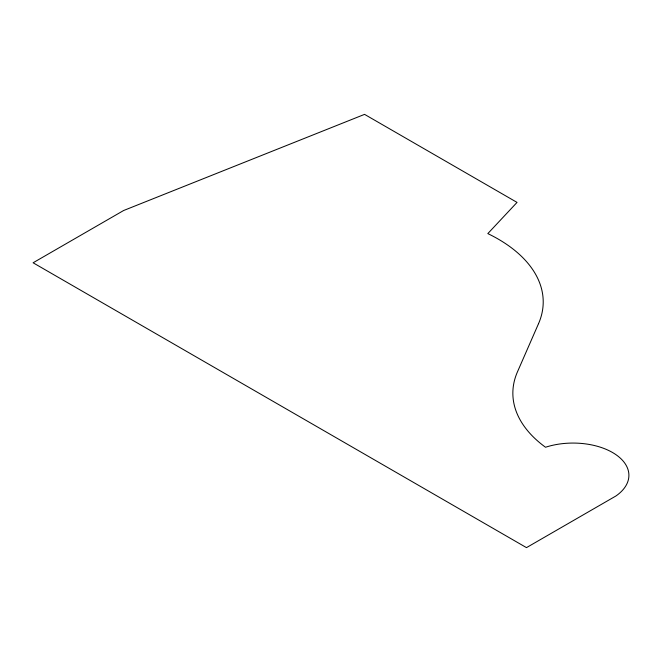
<?xml version="1.0" encoding="UTF-8"?>
<svg xmlns="http://www.w3.org/2000/svg" width="662" height="662" viewBox="0 0 662 662"><rect width="100%" height="100%" fill="white"/><g stroke="black" fill="none" stroke-linecap="round" stroke-linejoin="round"><path stroke-width="0.99" d="M538.529 323.668L517.75 371.2A150.572 86.929 0 0 0 545.521 447.247A55.873 32.256 0 0 1 615.95 454.67A55.873 32.256 0 0 1 615.908 495.995L526.48 547.631L33.1 262.781L123.637 210.508L364.563 114.369L517.039 202.406L487.82 233.595A154.056 88.94 0 0 1 538.529 323.668"/></g></svg>
